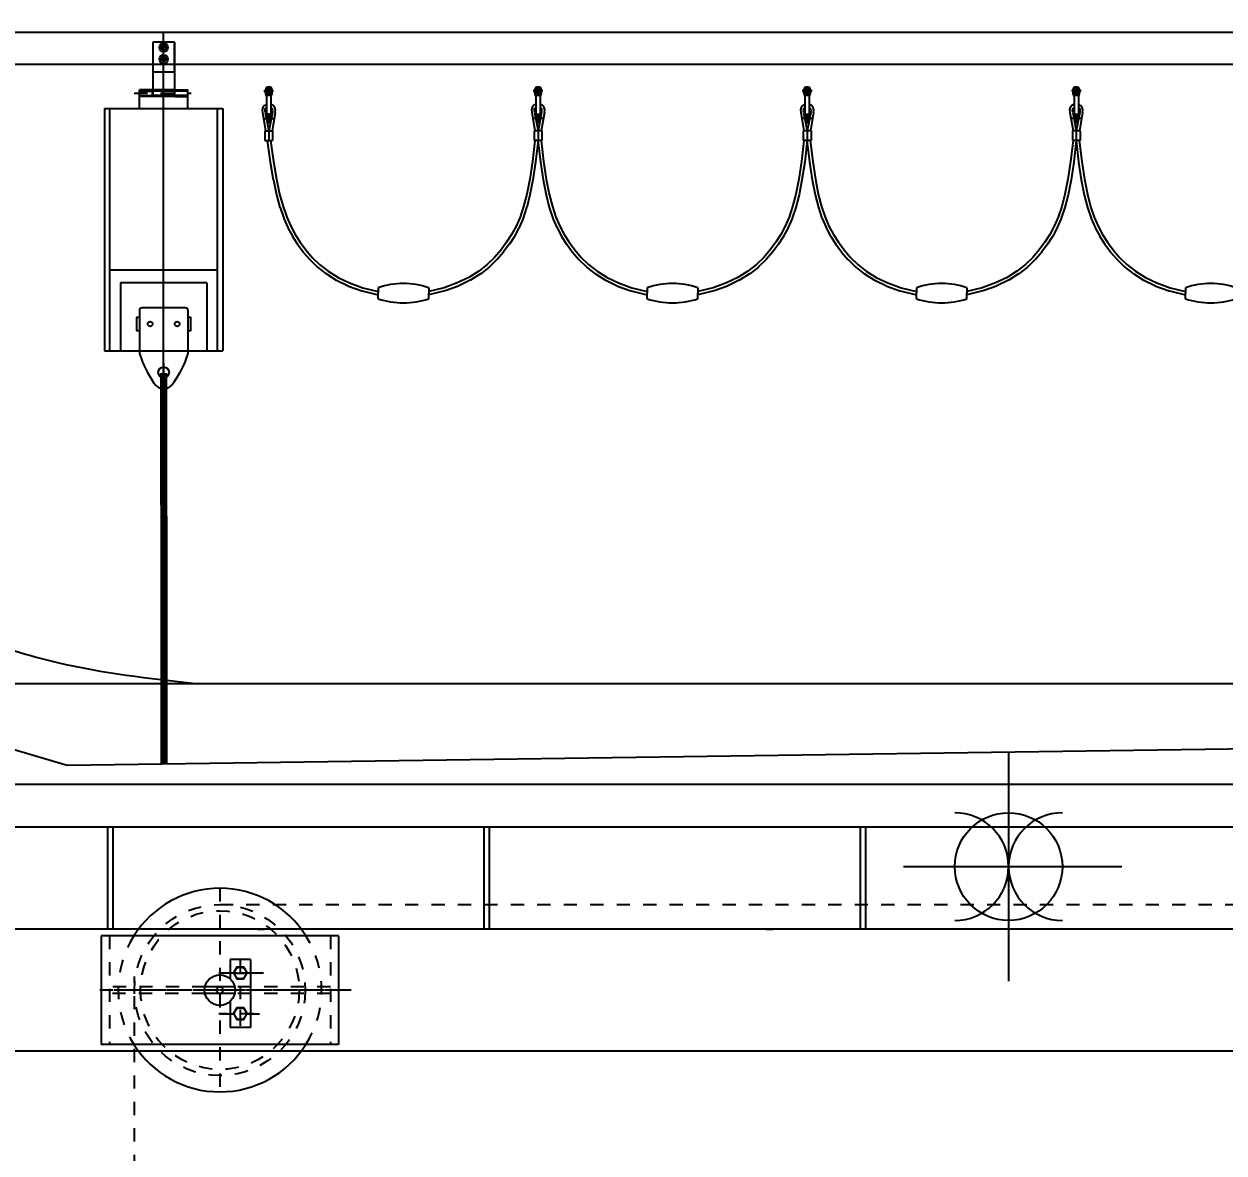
# Model space of a CAD drawing. Header units: millimetres. Extents: x -4 to 3776, y -4 to 4079.
# Drawn here: x 319.17 to 328.24, y 512.28 to 520.81 of the extents above; entities that cross this region are included whole.
import ezdxf
from ezdxf import colors
from ezdxf.entities.mleader import LeaderData, LeaderLine
from ezdxf.math import Vec2, Vec3

# ---------------------------------------------------------------- set-up
doc = ezdxf.new("R2010")
doc.units = ezdxf.units.MM
for name, pattern in [('ACAD_ISO02W100', [15, 12, -3]), ('ACAD_ISO04W100', [30, 24, -3, 0, -3]), ('CEN1', [2, 1, -0.4, 0.2, -0.4]), ('CENTER', [2, 1.25, -0.25, 0.25, -0.25]), ('DASHED', [0.75, 0.5, -0.25])]:
    doc.linetypes.add(name, pattern=pattern)
for name, color, linetype in [('01-equipment', 3, 'Continuous'), ('03-input', 3, 'Continuous'), ('05-center', 6, 'CEN1'), ('06-text', 2, 'Continuous'), ('BK_kedu', 255, 'Continuous')]:
    doc.layers.add(name, color=color, linetype=linetype)
doc.styles.get("Standard").update_dxf_attribs({"font": 'arial.ttf'})

# ---------------------------------------------------------------- blocks, each defined once
blk = doc.blocks.new('GB5783$BOLTS$12X60-2')
at = {"layer": '03-input', "color": 3, "linetype": 'Continuous'}
blk.add_lwpolyline([(-8.7, 5), (-8.7, -5), (0, -10), (8.7, -5), (8.7, 5), (0, 10)], close=True, dxfattribs=at)
blk.add_circle((0, 0), 8.67, dxfattribs=at)
blk = doc.blocks.new('A$C287012DC')
at = {"layer": '03-input', "color": 3, "linetype": 'Continuous'}
for p, q in [((70, 370.8), (70, 20.8)), ((70, 370.8), (230, 370.8)), ((230, 370.8), (230, 20.8)), ((105, 240.8), (205, 240.8)), ((105, 240.8), (105, 210.8)), ((125, 219.2), (125, 232.3)), ((205, 240.8), (205, 210.8)), ((145, 217.7), (145, 173.8)), ((155, 217.7), (155, 173.8)), ((178.4, 225.8), (191.6, 225.8)), ((105, 210.8), (133.2, 210.8)), ((166.8, 210.8), (205, 210.8)), ((70, 20.8), (230, 20.8)), ((70, 20.8), (230, 20.8))]:
    blk.add_line(p, q, dxfattribs=at)
at = {"layer": '03-input', "color": 3, "linetype": 'DASHED'}
for p, q in [((70, 358.8), (230, 358.8)), ((145, 358.8), (145, 217.7)), ((155, 358.8), (155, 217.7)), ((155, 206.1), (155, 201.9)), ((145, 174.6), (145, 32.8)), ((155, 173.8), (155, 32.8)), ((70, 32.8), (230, 32.8)), ((70, 32.8), (230, 32.8))]:
    blk.add_line(p, q, dxfattribs=at)
at = {"layer": '03-input', "color": 3, "linetype": 'CENTER'}
for p, q in [((125, 245.8), (125, 194.3)), ((185, 245.8), (185, 194.3))]:
    blk.add_line(p, q, dxfattribs=at)
blk.add_circle((150, 195.8), 126, dxfattribs=at)
at = {"layer": '03-input', "color": 3, "linetype": 'DASHED'}
blk.add_circle((150, 195.8), 117, dxfattribs=at)
at = {"layer": '03-input', "color": 3, "linetype": 'Continuous'}
for radius in [22.5, 5]:
    blk.add_circle((150, 195.8), radius, dxfattribs=at)
at = {"layer": '03-input', "color": 3, "linetype": 'DASHED'}
for start, end in [(57.769, 122.231), (237.769, 302.231)]:
    blk.add_arc((150, 195.8), 150, start, end, dxfattribs=at)
at = {"layer": '03-input', "color": 3, "linetype": 'Continuous'}
for start, end in [(122.231, 237.769), (302.231, 57.769)]:
    blk.add_arc((150, 195.8), 150, start, end, dxfattribs=at)
at = {"layer": '05-center'}
for p, q in [((150, 389.2), (150, 0)), ((150, 370.8), (150, 20.8)), ((125, 260.2), (125, 195.8)), ((185, 195.8), (185, 265)), ((105, 225.8), (205, 225.8)), ((0, 195.8), (300, 195.8))]:
    blk.add_line(p, q, dxfattribs=at)
at = {"layer": '03-input', "color": 3, "linetype": 'Continuous'}
for p in [(124.8, 226), (184.7, 226)]:
    blk.add_blockref('GB5783$BOLTS$12X60-2', p, dxfattribs=at)
blk = doc.blocks.new('艇架正视')
at = {"linetype": 'CEN1', "ltscale": 2}
blk.add_line((1535, 1971.5), (1535, 3346), dxfattribs=at)
at = {"layer": '03-input', "color": 3, "linetype": 'Continuous'}
for p, q in [((5140, 3629), (360, 3629)), ((5140, 3566), (360, 3566)), ((1495.1, 3566), (1495.1, 3416)), ((1503.1, 3566), (1503.1, 3416)), ((2050.1, 3566), (2050.1, 3416)), ((2058.1, 3566), (2058.1, 3416)), ((2605, 3566), (2605, 3416)), ((2613, 3566), (2613, 3416)), ((5240, 3416), (260, 3416)), ((1716.5, 3416), (1726.5, 3416)), ((2466.5, 3416), (2476.5, 3416)), ((5240, 3236), (260, 3236))]:
    blk.add_line(p, q, dxfattribs=at)
at = {"layer": '03-input', "color": 3, "linetype": 'CENTER'}
blk.add_line((1661, 3452), (5518.8, 3452), dxfattribs=at)
at = {"layer": '03-input', "color": 3, "linetype": 'Continuous', "rotation": 270}
blk.add_blockref('A$C287012DC', (1465.2, 3476), dxfattribs=at)
blk = doc.blocks.new('A$C732F67CB')
at = {"layer": '03-input', "color": 0, "linetype": 'Continuous'}
for p, q in [((2.8, 385.9), (20.8, 385.9)), ((11.8, 376.2), (11.8, 394.2)), ((521.2, 385.9), (503.1, 385.9)), ((512.1, 376.2), (512.1, 394.2)), ((1021.2, 385.9), (1003.1, 385.9)), ((1012.1, 376.2), (1012.1, 394.2)), ((1521.2, 385.9), (1503.1, 385.9)), ((1512.1, 376.2), (1512.1, 394.2)), ((16.8, 377.9), (6.9, 377.9)), ((7.8, 376.1), (7.8, 344.6)), ((15.8, 376.2), (15.8, 344.6)), ((507.2, 377.9), (517.1, 377.9)), ((508.1, 376.2), (508.1, 344.6)), ((516.1, 376.1), (516.1, 344.6)), ((1007.2, 377.9), (1017.1, 377.9)), ((1008.1, 376.2), (1008.1, 344.6)), ((1016.1, 376.1), (1016.1, 344.6)), ((1507.2, 377.9), (1517.1, 377.9)), ((1508.1, 376.2), (1508.1, 344.6)), ((1516.1, 376.1), (1516.1, 344.6)), ((0, 346), (5.8, 311.6)), ((2.8, 334.9), (20.8, 334.9)), ((5.2, 346.2), (11.8, 311.6)), ((16.8, 342.9), (6.9, 342.9)), ((18.5, 346.2), (11.8, 311.6)), ((11.8, 325.2), (11.8, 343.2)), ((23.6, 346), (17.8, 311.6)), ((500.3, 346), (506.1, 311.6)), ((521.2, 334.9), (503.1, 334.9)), ((505.5, 346.2), (512.1, 311.6)), ((507.2, 342.9), (517.1, 342.9)), ((518.8, 346.2), (512.1, 311.6)), ((512.1, 325.2), (512.1, 343.2)), ((524, 346), (518.1, 311.6)), ((1000.3, 346), (1006.1, 311.6)), ((1021.2, 334.9), (1003.1, 334.9)), ((1005.5, 346.2), (1012.1, 311.6)), ((1007.2, 342.9), (1017.1, 342.9)), ((1018.8, 346.2), (1012.1, 311.6)), ((1012.1, 325.2), (1012.1, 343.2)), ((1024, 346), (1018.1, 311.6)), ((1500.3, 346), (1506.1, 311.6)), ((1521.2, 334.9), (1503.1, 334.9)), ((1505.5, 346.2), (1512.1, 311.6)), ((1507.2, 342.9), (1517.1, 342.9)), ((1518.8, 346.2), (1512.1, 311.6)), ((1512.1, 325.2), (1512.1, 343.2)), ((1524, 346), (1518.1, 311.6)), ((4.7, 311.6), (18.9, 311.6)), ((4.7, 311.6), (4.7, 293.6)), ((4.7, 293.6), (18.9, 293.6)), ((11.8, 311.6), (11.8, 293.6)), ((18.9, 311.6), (18.9, 293.6)), ((519.3, 311.6), (505, 311.6)), ((505, 311.6), (505, 293.6)), ((519.3, 293.6), (505, 293.6)), ((512.1, 311.6), (512.1, 293.6)), ((519.3, 311.6), (519.3, 293.6)), ((1005, 311.6), (1005, 293.6)), ((1019.3, 311.6), (1005, 311.6)), ((1019.3, 293.6), (1005, 293.6)), ((1012.1, 311.6), (1012.1, 293.6)), ((1019.3, 311.6), (1019.3, 293.6)), ((1519.3, 311.6), (1505, 311.6)), ((1505, 311.6), (1505, 293.6)), ((1519.3, 293.6), (1505, 293.6)), ((1512.1, 311.6), (1512.1, 293.6)), ((1519.3, 311.6), (1519.3, 293.6)), ((215, 20.5), (215, 10.3)), ((215, 0), (215, 10.3)), ((309, 20.5), (309, 10.3)), ((309, 0), (309, 10.3)), ((715, 20.5), (715, 10.3)), ((715, 0), (715, 10.3)), ((809, 20.5), (809, 10.3)), ((809, 0), (809, 10.3)), ((1215, 20.5), (1215, 10.3)), ((1215, 20.5), (1215, 10.3)), ((1215, 0), (1215, 10.3)), ((1215, 0), (1215, 10.3)), ((1309, 20.5), (1309, 10.3)), ((1309, 20.5), (1309, 10.3)), ((1309, 0), (1309, 10.3)), ((1309, 0), (1309, 10.3)), ((1715, 20.5), (1715, 10.3)), ((1715, 0), (1715, 10.3))]:
    blk.add_line(p, q, dxfattribs=at)
for points in [[(8.7, 293.6), (14.5, 253.9, 0.007145), (14.5, 253.7), (20.2, 220.9, 0.009924), (20.3, 220.7), (26.2, 193.1, 0.013344), (26.3, 192.8), (32.5, 169.6, 0.017039), (32.7, 169.2), (39.5, 149.6, 0.02007), (39.7, 149.1), (47.1, 132.1, 0.021014), (47.4, 131.6), (55.7, 116.3, 0.018769), (55.9, 115.9), (65.1, 101.6, 0.01555), (65.3, 101.3), (75.7, 87.2, 0.018652), (76, 86.8), (87.9, 73, 0.022779), (88.2, 72.6), (101.9, 59.3, 0.025731), (102.4, 58.9), (118.3, 46.4, 0.027278), (118.8, 46), (137.3, 34.5, 0.02738), (137.9, 34.2), (159.3, 23.9, 0.026241), (159.9, 23.6), (184.6, 14.8, 0.024236), (185.1, 14.6), (215, 7.1)], [(512.1, 293.6), (507.5, 254, -0.007877), (507.5, 253.9), (502.5, 221.1, -0.010812), (502.5, 220.8), (497.1, 193.3, -0.014384), (497, 192.9), (491.1, 169.7, -0.018175), (490.9, 169.3), (484.3, 149.6, -0.021165), (484.2, 149.1), (476.8, 132.1, -0.021867), (476.6, 131.6), (468.3, 116.3, -0.019216), (468.1, 115.9), (458.8, 101.6, -0.015623), (458.6, 101.3), (448.2, 87.2, -0.018652), (447.9, 86.8), (436.1, 73, -0.022779), (435.7, 72.6), (422, 59.3, -0.025731), (421.6, 58.9), (405.7, 46.4, -0.027278), (405.1, 46), (386.7, 34.5, -0.02738), (386.1, 34.2), (364.7, 23.9, -0.026241), (364.1, 23.6), (339.4, 14.8, -0.024236), (338.8, 14.6), (309, 7.1)], [(511.8, 293.6), (516.5, 254, 0.007877), (516.5, 253.9), (521.5, 221.1, 0.010812), (521.5, 220.8), (526.9, 193.3, 0.014384), (527, 192.9), (532.9, 169.7, 0.018175), (533, 169.3), (539.6, 149.6, 0.021165), (539.8, 149.1), (547.2, 132.1, 0.021867), (547.4, 131.6), (555.7, 116.3, 0.019216), (555.9, 115.9), (565.1, 101.6, 0.015623), (565.3, 101.3), (575.7, 87.2, 0.018652), (576, 86.8), (587.9, 73, 0.022779), (588.2, 72.6), (601.9, 59.3, 0.025731), (602.4, 58.9), (618.3, 46.4, 0.027278), (618.8, 46), (637.3, 34.5, 0.02738), (637.9, 34.2), (659.3, 23.9, 0.026241), (659.9, 23.6), (684.6, 14.8, 0.024236), (685.1, 14.6), (715, 7.1)], [(1012.1, 293.6), (1007.5, 254, -0.007877), (1007.5, 253.9), (1002.5, 221.1, -0.010812), (1002.5, 220.8), (997.1, 193.3, -0.014384), (997, 192.9), (991.1, 169.7, -0.018175), (990.9, 169.3), (984.3, 149.6, -0.021165), (984.2, 149.1), (976.8, 132.1, -0.021867), (976.6, 131.6), (968.3, 116.3, -0.019216), (968.1, 115.9), (958.8, 101.6, -0.015623), (958.6, 101.3), (948.2, 87.2, -0.018652), (947.9, 86.8), (936.1, 73, -0.022779), (935.7, 72.6), (922, 59.3, -0.025731), (921.6, 58.9), (905.7, 46.4, -0.027278), (905.1, 46), (886.7, 34.5, -0.02738), (886.1, 34.2), (864.7, 23.9, -0.026241), (864.1, 23.6), (839.4, 14.8, -0.024236), (838.8, 14.6), (809, 7.1)], [(1011.8, 293.6), (1016.5, 254, 0.007877), (1016.5, 253.9), (1021.5, 221.1, 0.010812), (1021.5, 220.8), (1026.9, 193.3, 0.014384), (1027, 192.9), (1032.9, 169.7, 0.018175), (1033, 169.3), (1039.6, 149.6, 0.021165), (1039.8, 149.1), (1047.2, 132.1, 0.021867), (1047.4, 131.6), (1055.7, 116.3, 0.019216), (1055.9, 115.9), (1065.1, 101.6, 0.015623), (1065.3, 101.3), (1075.7, 87.2, 0.018652), (1076, 86.8), (1087.9, 73, 0.022779), (1088.2, 72.6), (1101.9, 59.3, 0.025731), (1102.4, 58.9), (1118.3, 46.4, 0.027278), (1118.8, 46), (1137.3, 34.5, 0.02738), (1137.9, 34.2), (1159.3, 23.9, 0.026241), (1159.9, 23.6), (1184.6, 14.8, 0.024236), (1185.1, 14.6), (1215, 7.1)], [(1512.1, 293.6), (1507.5, 254, -0.007877), (1507.5, 253.9), (1502.5, 221.1, -0.010812), (1502.5, 220.8), (1497.1, 193.3, -0.014384), (1497, 192.9), (1491.1, 169.7, -0.018175), (1490.9, 169.3), (1484.3, 149.6, -0.021165), (1484.2, 149.1), (1476.8, 132.1, -0.021867), (1476.6, 131.6), (1468.3, 116.3, -0.019216), (1468.1, 115.9), (1458.8, 101.6, -0.015623), (1458.6, 101.3), (1448.2, 87.2, -0.018652), (1447.9, 86.8), (1436.1, 73, -0.022779), (1435.7, 72.6), (1422, 59.3, -0.025731), (1421.6, 58.9), (1405.7, 46.4, -0.027278), (1405.1, 46), (1386.7, 34.5, -0.02738), (1386.1, 34.2), (1364.7, 23.9, -0.026241), (1364.1, 23.6), (1339.4, 14.8, -0.024236), (1338.8, 14.6), (1309, 7.1)], [(1511.8, 293.6), (1516.5, 254, 0.007877), (1516.5, 253.9), (1521.5, 221.1, 0.010812), (1521.5, 220.8), (1526.9, 193.3, 0.014384), (1527, 192.9), (1532.9, 169.7, 0.018175), (1533, 169.3), (1539.6, 149.6, 0.021165), (1539.8, 149.1), (1547.2, 132.1, 0.021867), (1547.4, 131.6), (1555.7, 116.3, 0.019216), (1555.9, 115.9), (1565.1, 101.6, 0.015623), (1565.3, 101.3), (1575.7, 87.2, 0.018652), (1576, 86.8), (1587.9, 73, 0.022779), (1588.2, 72.6), (1601.9, 59.3, 0.025731), (1602.4, 58.9), (1618.3, 46.4, 0.027278), (1618.8, 46), (1637.3, 34.5, 0.02738), (1637.9, 34.2), (1659.3, 23.9, 0.026241), (1659.9, 23.6), (1684.6, 14.8, 0.024236), (1685.1, 14.6), (1715, 7.1)]]:
    blk.add_lwpolyline(points, format="xyb", dxfattribs=at)
for points in [[(14.8, 293.6), (20.4, 254.7), (26.1, 222), (32, 194.4), (38.3, 171.2), (45.2, 151.5), (52.6, 134.5), (60.9, 119.2), (70.2, 104.8), (80.6, 90.7), (92.4, 76.9), (106.1, 63.6), (122, 51.1), (140.5, 39.6), (161.9, 29.3), (186.6, 20.4), (215, 13.3)], [(506.1, 293.6), (501.5, 254.7), (496.6, 222), (491.2, 194.4), (485.2, 171.2), (478.6, 151.5), (471.3, 134.5), (463, 119.2), (453.8, 104.8), (443.4, 90.7), (431.5, 76.9), (417.8, 63.6), (401.9, 51.1), (383.5, 39.6), (362.1, 29.3), (337.4, 20.4), (309, 13.3)], [(517.8, 293.6), (522.4, 254.7), (527.4, 222), (532.8, 194.4), (538.7, 171.2), (545.3, 151.5), (552.7, 134.5), (560.9, 119.2), (570.2, 104.8), (580.6, 90.7), (592.4, 76.9), (606.1, 63.6), (622, 51.1), (640.5, 39.6), (661.9, 29.3), (686.6, 20.4), (715, 13.3)], [(1006.1, 293.6), (1001.5, 254.7), (996.6, 222), (991.2, 194.4), (985.2, 171.2), (978.6, 151.5), (971.3, 134.5), (963, 119.2), (953.8, 104.8), (943.4, 90.7), (931.5, 76.9), (917.8, 63.6), (901.9, 51.1), (883.5, 39.6), (862.1, 29.3), (837.4, 20.4), (809, 13.3)], [(1017.8, 293.6), (1022.4, 254.7), (1027.4, 222), (1032.8, 194.4), (1038.7, 171.2), (1045.3, 151.5), (1052.7, 134.5), (1060.9, 119.2), (1070.2, 104.8), (1080.6, 90.7), (1092.4, 76.9), (1106.1, 63.6), (1122, 51.1), (1140.5, 39.6), (1161.9, 29.3), (1186.6, 20.4), (1215, 13.3)], [(1506.1, 293.6), (1501.5, 254.7), (1496.6, 222), (1491.2, 194.4), (1485.2, 171.2), (1478.6, 151.5), (1471.3, 134.5), (1463, 119.2), (1453.8, 104.8), (1443.4, 90.7), (1431.5, 76.9), (1417.8, 63.6), (1401.9, 51.1), (1383.5, 39.6), (1362.1, 29.3), (1337.4, 20.4), (1309, 13.3)], [(1517.8, 293.6), (1522.4, 254.7), (1527.4, 222), (1532.8, 194.4), (1538.7, 171.2), (1545.3, 151.5), (1552.7, 134.5), (1560.9, 119.2), (1570.2, 104.8), (1580.6, 90.7), (1592.4, 76.9), (1606.1, 63.6), (1622, 51.1), (1640.5, 39.6), (1661.9, 29.3), (1686.6, 20.4), (1715, 13.3)]]:
    blk.add_lwpolyline(points, dxfattribs=at)
for centre, radius in [((11.8, 385.9), 5), ((11.8, 385.9), 3), ((512.1, 385.9), 5), ((512.1, 385.9), 3), ((1012.1, 385.9), 5), ((1012.1, 385.9), 3), ((1512.1, 385.9), 5), ((1512.1, 385.9), 3), ((11.8, 334.9), 3), ((512.1, 334.9), 3), ((1012.1, 334.9), 3), ((1512.1, 334.9), 3)]:
    blk.add_circle(centre, radius, dxfattribs=at)
for centre, radius, start, end in [((22.9, 384.7), 17.6, 160.8858, 202.0979), ((22.9, 384.7), 17.6, 160.8858, 202.0979), ((9.1, 389.4), 3, 108.6487, 160.8858), ((11.8, 381.3), 11.6, 71.3513, 108.6487), ((11.8, 381.3), 11.6, 71.3513, 108.6487), ((14.5, 389.4), 3, 19.1142, 71.3513), ((14.5, 389.4), 3, 19.1142, 71.3513), ((0.8, 384.7), 17.6, 337.9021, 19.1142), ((0.8, 384.7), 17.6, 337.9021, 19.1142), ((523.2, 384.7), 17.6, 160.8858, 202.0979), ((523.2, 384.7), 17.6, 160.8858, 202.0979), ((509.4, 389.4), 3, 108.6487, 160.8858), ((509.4, 389.4), 3, 108.6487, 160.8858), ((512.1, 381.3), 11.6, 71.3513, 108.6487), ((512.1, 381.3), 11.6, 71.3513, 108.6487), ((514.9, 389.4), 3, 19.1142, 71.3513), ((501.1, 384.7), 17.6, 337.9021, 19.1142), ((501.1, 384.7), 17.6, 337.9021, 19.1142), ((1023.2, 384.7), 17.6, 160.8858, 202.0979), ((1023.2, 384.7), 17.6, 160.8858, 202.0979), ((1009.4, 389.4), 3, 108.6487, 160.8858), ((1009.4, 389.4), 3, 108.6487, 160.8858), ((1012.1, 381.3), 11.6, 71.3513, 108.6487), ((1012.1, 381.3), 11.6, 71.3513, 108.6487), ((1014.9, 389.4), 3, 19.1142, 71.3513), ((1001.1, 384.7), 17.6, 337.9021, 19.1142), ((1001.1, 384.7), 17.6, 337.9021, 19.1142), ((1523.2, 384.7), 17.6, 160.8858, 202.0979), ((1523.2, 384.7), 17.6, 160.8858, 202.0979), ((1509.4, 389.4), 3, 108.6487, 160.8858), ((1509.4, 389.4), 3, 108.6487, 160.8858), ((1512.1, 381.3), 11.6, 71.3513, 108.6487), ((1512.1, 381.3), 11.6, 71.3513, 108.6487), ((1514.9, 389.4), 3, 19.1142, 71.3513), ((1501.1, 384.7), 17.6, 337.9021, 19.1142), ((1501.1, 384.7), 17.6, 337.9021, 19.1142), ((11.8, 349.8), 12.4, 108.8141, 197.7676), ((5.8, 376.2), 2, 0, 67.9757), ((17.8, 376.2), 2, 112.0243, 180), ((11.8, 349.8), 12.4, 342.2324, 71.1859), ((512.1, 349.8), 12.4, 108.8141, 197.7676), ((506.1, 376.2), 2, 0, 67.9757), ((518.1, 376.2), 2, 112.0243, 180), ((512.1, 349.8), 12.4, 342.2324, 71.1859), ((1012.1, 349.8), 12.4, 108.8141, 197.7676), ((1006.1, 376.2), 2, 0, 67.9757), ((1018.1, 376.2), 2, 112.0243, 180), ((1012.1, 349.8), 12.4, 342.2324, 71.1859), ((1512.1, 349.8), 12.4, 108.8141, 197.7676), ((1506.1, 376.2), 2, 0, 67.9757), ((1518.1, 376.2), 2, 112.0243, 180), ((1512.1, 349.8), 12.4, 342.2324, 71.1859), ((11.8, 349.3), 7.31, 123.1597, 204.5976), ((22.9, 336.1), 17.6, 157.9021, 162.4693), ((5.8, 344.6), 2, 292.0243, 0), ((11.8, 334.9), 5, 17.7251, 162.2749), ((11.8, 349.3), 7.31, 335.4024, 56.8403), ((17.8, 344.6), 2, 180, 247.9757), ((0.8, 336.1), 17.6, 17.5307, 22.0979), ((0.8, 336.1), 17.6, 17.5307, 22.0979), ((512.1, 349.3), 7.31, 123.1597, 204.5976), ((523.2, 336.1), 17.6, 157.9021, 162.4693), ((523.2, 336.1), 17.6, 157.9021, 162.4693), ((506.1, 344.6), 2, 292.0243, 0), ((512.1, 334.9), 5, 17.7251, 162.2749), ((512.1, 349.3), 7.31, 335.4024, 56.8403), ((518.1, 344.6), 2, 180, 247.9757), ((501.1, 336.1), 17.6, 17.5307, 22.0979), ((1012.1, 349.3), 7.31, 123.1597, 204.5976), ((1023.2, 336.1), 17.6, 157.9021, 162.4693), ((1023.2, 336.1), 17.6, 157.9021, 162.4693), ((1006.1, 344.6), 2, 292.0243, 0), ((1012.1, 334.9), 5, 17.7251, 162.2749), ((1012.1, 349.3), 7.31, 335.4024, 56.8403), ((1018.1, 344.6), 2, 180, 247.9757), ((1001.1, 336.1), 17.6, 17.5307, 22.0979), ((1512.1, 349.3), 7.31, 123.1597, 204.5976), ((1523.2, 336.1), 17.6, 157.9021, 162.4693), ((1523.2, 336.1), 17.6, 157.9021, 162.4693), ((1506.1, 344.6), 2, 292.0243, 0), ((1512.1, 334.9), 5, 17.7251, 162.2749), ((1512.1, 349.3), 7.31, 335.4024, 56.8403), ((1518.1, 344.6), 2, 180, 247.9757), ((1501.1, 336.1), 17.6, 17.5307, 22.0979), ((11.8, 334.9), 5, 219.4752, 320.5248), ((11.8, 339.5), 11.6, 253.867, 286.133), ((512.1, 334.9), 5, 219.4752, 320.5248), ((512.1, 339.5), 11.6, 253.867, 286.133), ((1012.1, 334.9), 5, 219.4752, 320.5248), ((1012.1, 339.5), 11.6, 253.867, 286.133), ((1512.1, 334.9), 5, 219.4752, 320.5248), ((1512.1, 339.5), 11.6, 253.867, 286.133), ((262, -119.1), 147.3, 71.3866, 108.6134), ((762, -119.1), 147.3, 71.3866, 108.6134), ((1262, -119.1), 147.3, 71.3866, 108.6134), ((1762, -119.1), 147.3, 71.3866, 108.6134), ((262, 139.6), 147.3, 251.3866, 288.6134), ((762, 139.6), 147.3, 251.3866, 288.6134), ((1262, 139.6), 147.3, 251.3866, 288.6134), ((1762, 139.6), 147.3, 251.3866, 288.6134)]:
    blk.add_arc(centre, radius, start, end, dxfattribs=at)
blk = doc.blocks.new('救生艇侧视')
at = {"layer": '03-input', "color": 0, "linetype": 'Continuous'}
for p, q in [((-2948.1, 1337), (1147.2, 1337)), ((-1589.9, 1318.2), (-1589.9, 1218.2)), ((-1549.9, 1318.2), (-1589.9, 1318.2)), ((-1569.9, 237.9), (-1569.9, 1337)), ((-1549.9, 1266.3), (-1549.9, 1318.2)), ((-1549.9, 1318.2), (-1549.9, 1218.2)), ((-2950, 1277), (1150, 1277)), ((-1589.9, 1263.2), (-1549.9, 1263.2)), ((-1590.9, 1229.3), (-1614.9, 1229.3)), ((-1548.9, 1229.3), (-1614.9, 1229.3)), ((-1614.9, 1194.8), (-1614.9, 1229.3)), ((-1590.9, 1217.3), (-1590.9, 1229.3)), ((-1548.9, 1217.3), (-1548.9, 1229.3)), ((-1548.9, 1229.3), (-1524.9, 1229.3)), ((-1524.9, 1194.8), (-1524.9, 1229.3)), ((-1590.9, 1217.3), (-1614.9, 1217.3)), ((-1548.9, 1217.3), (-1590.9, 1217.3)), ((-1549.9, 1218.2), (-1589.9, 1218.2)), ((-1548.9, 1217.3), (-1524.9, 1217.3)), ((-1679.9, 1194.8), (-1679.9, 744.8)), ((-1679.9, 1194.8), (-1459.9, 1194.8)), ((-1669.9, 744.8), (-1669.9, 1194.8)), ((-1469.9, 744.8), (-1469.9, 1194.8)), ((-1459.9, 1194.8), (-1459.9, 744.8)), ((-1469.9, 894.8), (-1669.9, 894.8)), ((-1489.9, 871.1), (-1649.9, 871.1)), ((-1649.9, 871.1), (-1649.9, 744.8)), ((-1489.9, 871.1), (-1489.9, 744.8)), ((-1614.9, 819.8), (-1614.9, 739.8)), ((-1529.9, 824.8), (-1609.9, 824.8)), ((-1524.9, 819.8), (-1524.9, 739.8)), ((-1679.9, 744.8), (-1459.9, 744.8)), ((-2400, 166.6), (-1748.9, -24.4)), ((-3067.6, 127), (2944.5, 127)), ((-1748.9, -24.4), (2582.3, 36.1)), ((0, -0.6), (0, -425.6)), ((-195.1, -213.1), (210.5, -213.1))]:
    blk.add_line(p, q, dxfattribs=at)
at = {"layer": '03-input', "color": 0, "linetype": 'CENTER', "ltscale": 3}
for p, q in [((-1569.9, 1299.2), (-1569.9, 1317.2)), ((-1560.9, 1308.2), (-1578.9, 1308.2)), ((-1569.9, 1277.7), (-1569.9, 1295.7)), ((-1560.9, 1286.7), (-1578.9, 1286.7)), ((-1624.7, 1223.2), (-1518.6, 1223.2))]:
    blk.add_line(p, q, dxfattribs=at)
at = {"layer": '03-input', "color": 0, "linetype": 'ACAD_ISO02W100', "ltscale": 5}
for p, q in [((-1614.9, 1227.2), (-1590.9, 1227.2)), ((-1549.9, 1227.2), (-1589.9, 1227.2)), ((-1524.9, 1227.2), (-1548.9, 1227.2)), ((-1614.9, 1219.2), (-1590.9, 1219.2)), ((-1549.9, 1219.2), (-1589.9, 1219.2)), ((-1524.9, 1219.2), (-1548.9, 1219.2))]:
    blk.add_line(p, q, dxfattribs=at)
at = {"layer": '03-input', "color": 0, "linetype": 'ACAD_ISO04W100', "ltscale": 0.08}
blk.add_line((-1569.9, 722.2), (-1569.9, 684.8), dxfattribs=at)
at = {"layer": '03-input', "color": 0, "linetype": 'Continuous'}
for points in [[(-1614.9, 782.3), (-1619.9, 782.3), (-1619.9, 807.3), (-1614.9, 807.3)], [(-1524.9, 807.3), (-1519.9, 807.3), (-1519.9, 782.3), (-1524.9, 782.3)], [(-1614.9, 739.8), (-1612, 731.1), (-1609, 723.5), (-1606.1, 716.7), (-1603, 710.5), (-1599.7, 704.5), (-1596.2, 698.4), (-1592.3, 692), (-1588.1, 685)], [(-1524.9, 739.8), (-1527.8, 731.1), (-1530.7, 723.5), (-1533.6, 716.7), (-1536.7, 710.5), (-1540, 704.5), (-1543.5, 698.6), (-1547.3, 692.2), (-1551.5, 685.3)]]:
    blk.add_lwpolyline(points, dxfattribs=at)
at = {"layer": '03-input', "color": 0, "linetype": 'Continuous', "const_width": 13.6}
blk.add_lwpolyline([(-1569.9, 703.4), (-1569, -21.9)], dxfattribs=at)
at = {"layer": '03-input', "color": 0, "linetype": 'Continuous'}
for centre, radius in [((-1569.9, 1308.2), 8), ((-1569.9, 1286.7), 8), ((-1569.9, 1308.2), 4.5), ((-1569.9, 1286.7), 4.5), ((-1594.9, 794.8), 4.5), ((-1544.9, 794.8), 4.5), ((-1569.9, 704.8), 10), ((0, -213.1), 100)]:
    blk.add_circle(centre, radius, dxfattribs=at)
for centre, radius, start, end in [((-1609.9, 819.8), 5, 90, 180), ((-1529.9, 819.8), 5, 0, 90), ((-1569.9, 696.1), 21.3, 211.4964, 329.5901), ((-100, -213.1), 100, 270, 90), ((100, -213.1), 100, 90, 270)]:
    blk.add_arc(centre, radius, start, end, dxfattribs=at)
blk.add_spline([(-2512.7, 531.3), (-2400, 487.2), (-2218.2, 399.7), (-2071.2, 308.8), (-2040.9, 287.7), (-1922.7, 217.9), (-1767.2, 165.9), (-1510.9, 127)], degree=3, dxfattribs=at)
blk.add_blockref('A$C732F67CB', (-1386.4, 841.6), dxfattribs=at)

msp = doc.modelspace()

# ---------------------------------------------------------------- block references
at = {"layer": '01-equipment', "linetype": 'Continuous', "xscale": 0.00406911675591271, "yscale": 0.00406911675591271, "zscale": 0.00406911675591271}
msp.add_blockref('救生艇侧视', (326.6126, 515.3126), dxfattribs=at)
at = {"layer": '06-text', "linetype": 'Continuous', "xscale": 0.005127087112450015, "yscale": 0.005127087112450015, "zscale": 0.005127087112450015}
msp.add_blockref('艇架正视', (312.1334, 496.4596), dxfattribs=at)

# ---------------------------------------------------------------- leaders
at = {"layer": 'BK_kedu'}
ml = msp.add_multileader_mtext('Standard', dxfattribs=at)
ml.set_content('', color=256)
ml.set_leader_properties()
ml.build(insert=Vec2(0, 0))
ml.multileader.update_dxf_attribs({"text_right_attachment_type": 6, "dogleg_length": 0.36, "arrow_head_size": 0.18})
ctx = ml.context
ctx.base_point, ctx.char_height, ctx.arrow_head_size, ctx.landing_gap_size, ctx.plane_origin = Vec3(3775.9986, 4079.3284), 0.18, 0.18, 0.09, Vec3(3774.6386, 4079.3284)
ctx.right_attachment = 6
notes = []
notes.append((ctx, [(0, (0, 0, 0), (0, 0), (1, 0), 1, [])]))
ctx.mtext.insert, ctx.mtext.flow_direction = Vec3(3776.0886, 4079.4184), 5
for ctx, leaders in notes:
    for number, flags, end, landing, length, lines in leaders:
        leader = LeaderData()
        leader.index, (leader.has_last_leader_line, leader.has_dogleg_vector, leader.attachment_direction) = number, flags
        leader.last_leader_point, leader.dogleg_vector, leader.dogleg_length = Vec3(end), Vec3(landing), length
        for number, points, colour, breaks in lines:
            line = LeaderLine()
            line.index, line.vertices, line.color, line.breaks = number, Vec3.list(points), colors.encode_raw_color(colour), breaks
            leader.lines.append(line)
        ctx.leaders.append(leader)

doc.saveas('drawing.dxf')
